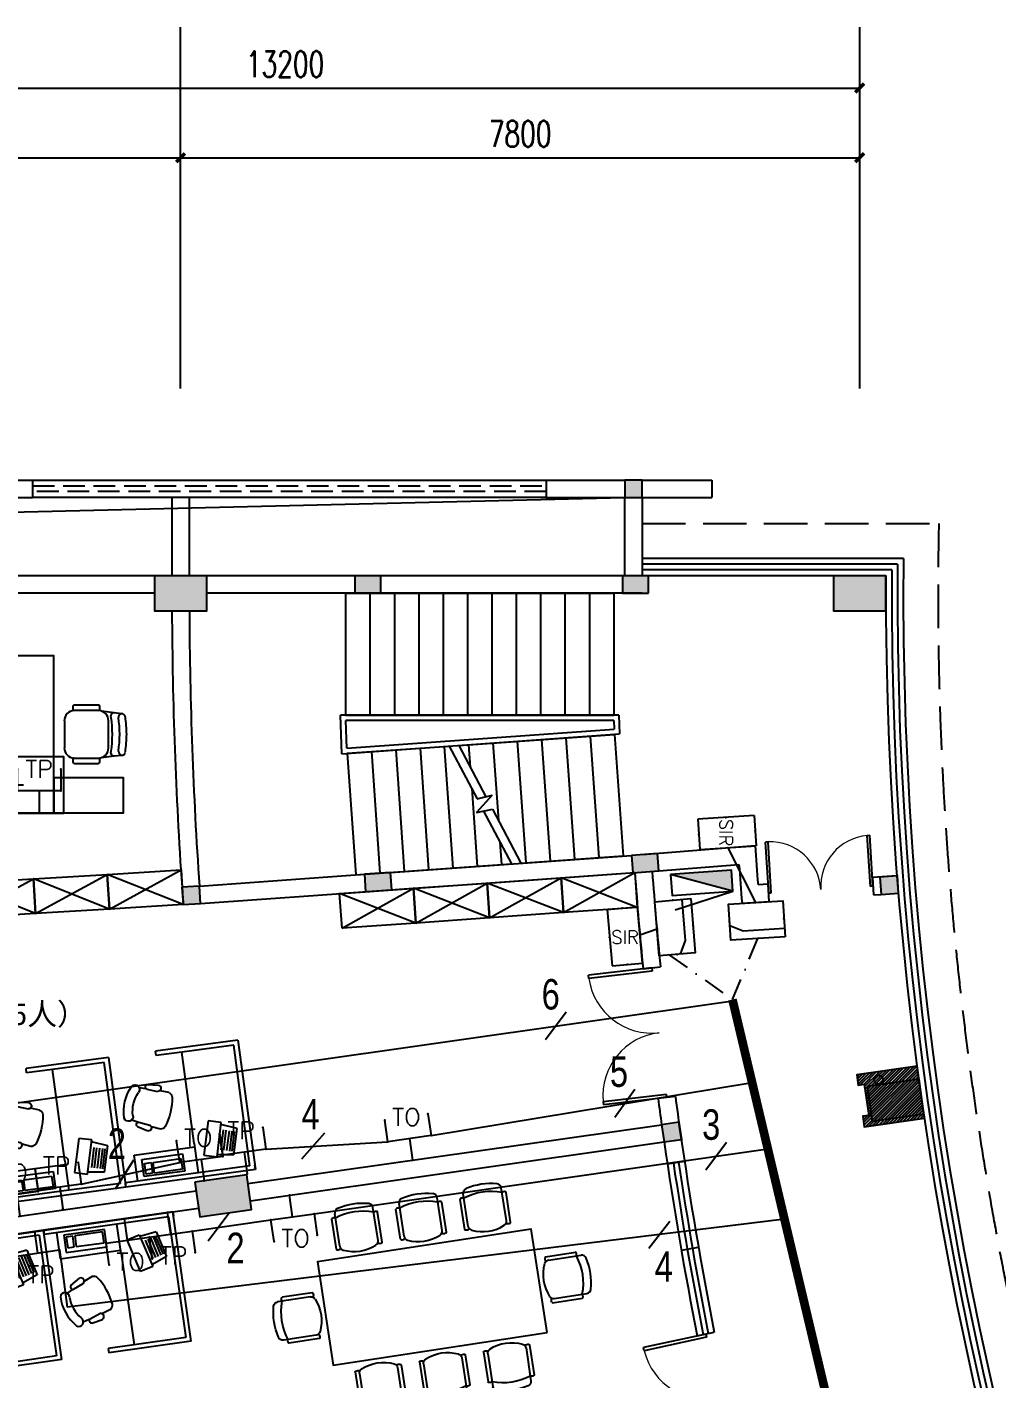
# Model space of a CAD drawing. Extents: x 13680 to 1640314, y -473492 to 65390.
# Drawn here: x 1351791 to 1362931, y -301869 to -286349 of the extents above; entities that cross this region are included whole.
import ezdxf
from ezdxf.enums import TextEntityAlignment as Align

# ---------------------------------------------------------------- set-up
doc = ezdxf.new("R2010")
doc.units = 0
doc.header["$LTSCALE"] = 1000
doc.header["$MEASUREMENT"] = 0
doc.linetypes.add('DASH', pattern=[0.35, 0.25, -0.1])
doc.linetypes.add('DASHDOT', pattern=[1, 0.5, -0.25, 0, -0.25])
for name, color, linetype in [('0-桥架', 120, 'Continuous'), ('AXIS', 1, 'Continuous'), ('COLUMN', 255, 'Continuous'), ('DIM-照明', 3, 'Continuous'), ('door', 2, 'Continuous'), ('EQUIP-通讯', 6, 'Continuous'), ('HATCH', 8, 'Continuous'), ('PUB_HATCH', 8, 'Continuous'), ('S-提资20140812', 6, 'Continuous'), ('S-消防器材提资', 2, 'Continuous'), ('STAIR', 2, 'Continuous'), ('STAIR-H', 2, 'Continuous'), ('TEL_TEXT', 7, 'Continuous'), ('VPIPE-雨水', 4, 'DASH'), ('WALL', 255, 'Continuous'), ('WINDOW', 2, 'Continuous'), ('WIRE-照明', 120, 'Continuous'), ('室外建筑', 8, 'Continuous'), ('装修家具', 8, 'Continuous')]:
    doc.layers.add(name, color=color, linetype=linetype)
doc.styles.add('_TCH_DIM_T3', font='SIMPLEX', dxfattribs={"width": 0.705882, "bigfont": 'GBCBIG'})
doc.styles.add('_TEL_DIM', font='SIMPLEX', dxfattribs={"width": 0.8, "height": 3.5, "bigfont": 'HZTXT'})
doc.styles.add('IN-C', font='')
doc.styles.get("Standard").update_dxf_attribs({"font": 'haiwenrs.shx', "bigfont": 'hztxt.shx'})
doc.styles.get('IN-C').set_extended_font_data('SimSun')
doc.dimstyles.new('_TCH_ARCH&&100', dxfattribs={"dimtxt": 297.5, "dimasz": 100, "dimexe": 250, "dimexo": 300, "dimgap": 126.25, "dimtad": 1, "dimdec": 0, "dimzin": 0, "dimdsep": 46, "dimtxsty": '_TCH_DIM_T3', "dimblk": 'ARCHTICK', "dimcen": 0.09, "dimclrt": 7, "dimazin": 2, "dimtfac": 1, "dimtdec": 0, "dimtix": 1, "dimtmove": 2, "dimatfit": 3, "dimfxl": 1, "dimtolj": 1, "dimtzin": 0, "dimarcsym": 0})
doc.dimstyles.new('_TCH_ARROW&&100', dxfattribs={"dimtxt": 297.5, "dimasz": 200, "dimexe": 250, "dimexo": 300, "dimgap": 126.25, "dimtad": 1, "dimdec": 0, "dimzin": 0, "dimdsep": 46, "dimtxsty": '_TCH_DIM_T3', "dimcen": 0.09, "dimclrt": 7, "dimazin": 2, "dimtfac": 1, "dimtdec": 0, "dimtix": 1, "dimtmove": 2, "dimatfit": 3, "dimfxl": 1, "dimtolj": 1, "dimtzin": 0, "dimarcsym": 0})

# ---------------------------------------------------------------- blocks, each defined once
blk = doc.blocks.new('A$C3ECB1412')
at = {"layer": '装修家具', "color": 8}
for p, q in [((0, 1500), (0, 0)), ((0, 1500), (0, 0)), ((1500, 1500), (0, 1500)), ((0, 1500), (50, 1500)), ((50, 1444), (50, 844)), ((50, 1444), (1450, 1444)), ((1450, 1444), (1450, 844)), ((1500, 1500), (1500, 544)), ((201, 1278), (496, 1355)), ((201, 1278), (227, 1087)), ((244, 1263), (466, 1322)), ((250, 1237), (473, 1295)), ((259, 1205), (482, 1263)), ((496, 1355), (567, 1176)), ((205, 1083), (588, 1184)), ((268, 1171), (491, 1229)), ((276, 1140), (499, 1199)), ((588, 1184), (626, 1037)), ((243, 937), (205, 1083)), ((626, 1037), (243, 937)), ((50, 844), (50, 0)), ((50, 844), (50, 0)), ((390, 844), (50, 844)), ((350, 144), (350, 844)), ((390, 844), (1450, 844)), ((1450, 844), (1450, 544)), ((90, 695), (90, 223)), ((289, 695), (90, 695)), ((115, 670), (115, 347)), ((239, 670), (115, 670)), ((239, 347), (239, 670)), ((289, 223), (289, 695)), ((1008, 635), (1043, 536)), ((605, 480), (646, 383)), ((1081, 386), (1038, 507)), ((1132, 400), (1108, 527)), ((1450, 544), (1500, 544)), ((115, 347), (239, 347)), ((239, 323), (115, 323)), ((115, 323), (115, 248)), ((239, 248), (239, 323)), ((671, 223), (604, 333)), ((719, 246), (669, 365)), ((1088, 377), (1108, 304)), ((90, 223), (289, 223)), ((115, 248), (239, 248)), ((719, 236), (753, 168)), ((0, 0), (50, 0)), ((50, 144), (350, 144))]:
    blk.add_line(p, q, dxfattribs=at)
for centre, radius, start, end in [((1036, -39), 708, 96.8246, 125.3087), ((950, 594), 70.3, 35.575, 88.634), ((675, 488), 70.3, 133.4994, 186.5584), ((1074, 512), 36.8, 24.5799, 187.0599), ((639, 344), 36.8, 35.0735, 197.5535), ((1104, 401), 27.9, 213.3494, 358.8432), ((691, 242), 27.9, 223.2902, 8.784), ((795, 137), 51.9, 81.3842, 259.8017), ((800, 575), 489, 268.3277, 313.8056), ((797, 582), 394, 270.7801, 311.3533), ((1098, 254), 51.9, 322.3317, 140.7492)]:
    blk.add_arc(centre, radius, start, end, dxfattribs=at)
blk = doc.blocks.new('A$C4CDD4A0C')
at = {"layer": '装修家具', "color": 8}
for p, q in [((1426, 1634), (1426, 1335)), ((1264, 1482), (1593, 1482)), ((222, 1146), (139, 1139)), ((371, 1167), (222, 1146)), ((260, 1116), (258, 1094)), ((386, 1218), (386, 1188)), ((682, 1234), (402, 1234)), ((685, 1173), (405, 1173)), ((682, 1172), (682, 1172)), ((697, 1188), (697, 1218)), ((288, 1056), (288, 744)), ((794, 744), (794, 1056)), ((794, 1056), (794, 1056)), ((139, 663), (222, 654)), ((222, 654), (371, 633)), ((258, 709), (259, 686)), ((395, 628), (682, 628)), ((682, 628), (682, 628)), ((386, 612), (386, 582)), ((402, 566), (682, 566)), ((697, 582), (697, 612))]:
    blk.add_line(p, q, dxfattribs=at)
for points in [[(917, 1400), (917, 1800), (117, 1800), (117, 1400)], [(1717, 0), (1717, 1800), (917, 1800), (917, 0)]]:
    blk.add_lwpolyline(points, close=True, dxfattribs=at)
blk.add_circle((1425, 1482), 86.5, dxfattribs=at)
for centre, radius, start, end in [((1453, 898), 1374, 171.4477, 179.9347), ((133, 1101), 38.4, 81.1166, 176.8521), ((118, 1087), 55.7, 6.303, 68.0435), ((1455, 900), 1296, 171.4477, 188.5523), ((230, 1117), 30.1, 357.8693, 100.843), ((1539, 901), 1296, 171.4477, 188.5523), ((405, 1056), 117, 90, 180), ((402, 1218), 15.6, 90, 180), ((402, 1188), 15.6, 180, 261.0411), ((682, 1218), 15.6, 0, 90), ((682, 1188), 15.6, 270, 0), ((678, 1056), 117, 0, 88.0898), ((1453, 902), 1374, 180.0653, 188.5523), ((136, 705), 41.7, 190.1524, 273.9531), ((137, 700), 37.3, 272.6932, 11.282), ((227, 686), 32.5, 262.6639, 359.9194), ((405, 744), 117, 180, 266.9085), ((402, 612), 15.6, 90, 180), ((678, 744), 117, 271.9102, 0), ((682, 612), 15.6, 0, 90), ((402, 582), 15.6, 180, 270), ((682, 582), 15.6, 270, 0)]:
    blk.add_arc(centre, radius, start, end, dxfattribs=at)
blk = doc.blocks.new('A$C44F7551D')
at = {"layer": '装修家具', "color": 8}
for p, q in [((0, 400), (850, 0)), ((850, 400), (0, 0))]:
    blk.add_line(p, q, dxfattribs=at)
blk.add_lwpolyline([(0, 400), (0, 0), (850, 0), (850, 400)], close=True, dxfattribs=at)
blk = doc.blocks.new('A$C03587EE0')
at = {"layer": '装修家具', "color": 8}
for p, q in [((452, 493), (71, 487)), ((478, 538), (131, 533)), ((458, 49), (78, 44)), ((486, 5), (138, 0))]:
    blk.add_line(p, q, dxfattribs=at)
for centre, radius, start, end in [((72, 433), 54, 90.7938, 166.8568), ((750, 275), 660, 161.17, 200.4176), ((178, 511), 57.9, 164.7793, 203.647), ((131, 524), 9, 90.7938, 164.7793), ((452, 439), 54, 24.9428, 90.7938), ((478, 529), 9, 16.8083, 90.7938), ((432, 515), 57.9, 328.4736, 16.8083), ((750, 275), 750, 166.8568, 194.7308), ((81, 266), 464, 336.6448, 24.9428), ((77, 98), 54, 194.7308, 270.7938), ((185, 23), 57.9, 157.9406, 196.8083), ((138, 9), 9, 196.8083, 270.7938), ((457, 103), 54, 270.7938, 336.6448), ((485, 14), 9, 270.7938, 344.7793), ((438, 27), 57.9, 344.7793, 33.114)]:
    blk.add_arc(centre, radius, start, end, dxfattribs=at)
blk = doc.blocks.new('A$C40867F42')
at = {"layer": '装修家具', "color": 8}
blk.add_lwpolyline([(-40032, -14249), (-38832, -14249), (-38832, -11763), (-40032, -11763)], close=True, dxfattribs=at)
at = {"layer": '装修家具', "color": 8, "xscale": -1}
for p, rotation in [((-39173, -11164), 90.793803449409), ((-40630, -12003), 180.7938034227225), ((-40630, -12749), 180.7938034227225), ((-40630, -13495), 180.7938034227225)]:
    blk.add_blockref('A$C03587EE0', p, dxfattribs=dict(at, rotation=rotation))
at = {"layer": '装修家具', "color": 8}
for p, rotation in [((-38234, -12003), 179.2061965576802), ((-38233, -12749), 179.2061965576802), ((-38233, -13495), 179.2061965576802), ((-39173, -14847), 89.20619653099655)]:
    blk.add_blockref('A$C03587EE0', p, dxfattribs=dict(at, rotation=rotation))
blk = doc.blocks.new('A$C74C77CB6')
at = {"layer": '装修家具', "color": 8}
for name, p, rotation in [('A$C40867F42', (-17557, 42457), 98.74285959330632), ('A$C3ECB1412', (-3174, 6228), 278.1020870156908), ('A$C3ECB1412', (-4659, 6017), 278.1020870156908), ('A$C3ECB1412', (-6144, 5805), 278.1020870156908), ('A$C44F7551D', (4588, 1593), 196.1954635542392), ('A$C44F7551D', (3772, 1356), 196.1954635542392), ('A$C44F7551D', (2955, 1119), 196.1954635542392), ('A$C44F7551D', (2139, 882), 196.1954635542392), ('A$C44F7551D', (1323, 645), 196.1954635542392)]:
    blk.add_blockref(name, p, dxfattribs=dict(at, rotation=rotation))
at = {"layer": '装修家具', "color": 8, "xscale": -1, "rotation": 286.1999999422704}
for p in [(-1701, -598), (-3141, -1017), (-4582, -1435)]:
    blk.add_blockref('A$C3ECB1412', p, dxfattribs=at)
blk = doc.blocks.new('xfx-gz')
at = {"layer": 'S-消防器材提资'}
blk.add_hatch(color=8, dxfattribs=at).paths.add_polyline_path([(0, 240), (0, 0), (700, 0)])
at = {"layer": 'S-消防器材提资', "color": 8}
for p, q in [((678, 408), (0, 240)), ((0, 240), (700, 0))]:
    blk.add_line(p, q, dxfattribs=at)
blk.add_lwpolyline([(700, 0), (700, 240), (0, 240), (0, 0)], close=True, dxfattribs=at)
blk = doc.blocks.new('yg')
at = {"layer": 'VPIPE-雨水', "linetype": 'Continuous'}
blk.add_circle((400327, 293634), 50, dxfattribs=at)
blk = doc.blocks.new('_ArchTick')
at = {"color": 0, "linetype": 'ByBlock', "const_width": 0.4}
blk.add_lwpolyline([(-0.5, -0.5), (0.5, 0.5)], dxfattribs=at)
blk = doc.blocks.new('*D71')
at = {"layer": 'AXIS', "color": 0, "lineweight": -2, "transparency": 16777216}
for p, q in [((1348155, -289492), (1348155, -287599)), ((1353555, -289492), (1353555, -287599)), ((1348155, -287849), (1353555, -287849))]:
    blk.add_line(p, q, dxfattribs=at)
at = {"layer": 'Defpoints', "color": 0, "transparency": 16777216}
for p in [(1353555, -287849), (1348155, -289792), (1353555, -289792)]:
    blk.add_point(p, dxfattribs=at)
at = {"layer": 'AXIS', "color": 0, "lineweight": -2, "transparency": 16777216, "xscale": 100, "yscale": 100, "zscale": 100, "rotation": 180}
blk.add_blockref('_ArchTick', (1348155, -287849), dxfattribs=at)
at = {"layer": 'AXIS', "color": 0, "lineweight": -2, "transparency": 16777216, "xscale": 100, "yscale": 100, "zscale": 100}
blk.add_blockref('_ArchTick', (1353555, -287849), dxfattribs=at)
at = {"layer": 'AXIS', "color": 7, "transparency": 16777216, "insert": (1350855, -287574), "char_height": 297.5, "attachment_point": 5, "style": '_TCH_DIM_T3'}
blk.add_mtext('\\A1;5400', dxfattribs=at)
blk = doc.blocks.new('*D72')
at = {"layer": 'AXIS', "color": 0, "lineweight": -2, "transparency": 16777216}
for p, q in [((1353555, -289492), (1353555, -287599)), ((1361355, -289492), (1361355, -287599)), ((1353555, -287849), (1361355, -287849))]:
    blk.add_line(p, q, dxfattribs=at)
at = {"layer": 'Defpoints', "color": 0, "transparency": 16777216}
for p in [(1361355, -287849), (1353555, -289792), (1361355, -289792)]:
    blk.add_point(p, dxfattribs=at)
at = {"layer": 'AXIS', "color": 0, "lineweight": -2, "transparency": 16777216, "xscale": 100, "yscale": 100, "zscale": 100, "rotation": 180}
blk.add_blockref('_ArchTick', (1353555, -287849), dxfattribs=at)
at = {"layer": 'AXIS', "color": 0, "lineweight": -2, "transparency": 16777216, "xscale": 100, "yscale": 100, "zscale": 100}
blk.add_blockref('_ArchTick', (1361355, -287849), dxfattribs=at)
at = {"layer": 'AXIS', "color": 7, "transparency": 16777216, "insert": (1357455, -287574), "char_height": 297.5, "attachment_point": 5, "style": '_TCH_DIM_T3'}
blk.add_mtext('\\A1;7800', dxfattribs=at)
blk = doc.blocks.new('*D73')
at = {"layer": 'AXIS', "color": 0, "lineweight": -2, "transparency": 16777216}
for p, q in [((1348155, -289688), (1348155, -286799)), ((1361355, -289688), (1361355, -286799)), ((1348155, -287049), (1361355, -287049))]:
    blk.add_line(p, q, dxfattribs=at)
at = {"layer": 'Defpoints', "color": 0, "transparency": 16777216}
for p in [(1361355, -287049), (1348155, -289988), (1361355, -289988)]:
    blk.add_point(p, dxfattribs=at)
at = {"layer": 'AXIS', "color": 0, "lineweight": -2, "transparency": 16777216, "xscale": 100, "yscale": 100, "zscale": 100, "rotation": 180}
blk.add_blockref('_ArchTick', (1348155, -287049), dxfattribs=at)
at = {"layer": 'AXIS', "color": 0, "lineweight": -2, "transparency": 16777216, "xscale": 100, "yscale": 100, "zscale": 100}
blk.add_blockref('_ArchTick', (1361355, -287049), dxfattribs=at)
at = {"layer": 'AXIS', "color": 7, "transparency": 16777216, "insert": (1354755, -286774), "char_height": 297.5, "attachment_point": 5, "style": '_TCH_DIM_T3'}
blk.add_mtext('\\A1;13200', dxfattribs=at)
blk = doc.blocks.new('*D119')
at = {"layer": 'AXIS', "color": 0, "lineweight": -2, "transparency": 16777216}
for p, q in [((1345855, -292849), (1343405, -292849)), ((1345997, -296860), (1343553, -297033))]:
    blk.add_line(p, q, dxfattribs=at)
blk.add_arc((1402655, -292849), 59000, 180.19425, 183.85578, dxfattribs=at)
at = {"layer": 'AXIS', "color": 0, "transparency": 16777216}
for points in [[(1343622, -293049), (1343689, -293049), (1343655, -292849)], [(1343822, -296814), (1343755, -296818), (1343802, -297016)]]:
    blk.add_solid(points, dxfattribs=at)
at = {"layer": 'Defpoints', "color": 0, "transparency": 16777216}
for p in [(1346155, -292849), (1402655, -292849), (1343671, -294239), (1346296, -296839)]:
    blk.add_point(p, dxfattribs=at)
at = {"layer": 'AXIS', "color": 7, "transparency": 16777216, "insert": (1343967, -294924), "char_height": 297.5, "attachment_point": 5, "rotation": 272.025, "style": '_TCH_DIM_T3'}
blk.add_mtext('\\A1;4.05°', dxfattribs=at)
blk = doc.blocks.new('*D120')
at = {"layer": 'AXIS', "color": 0, "lineweight": -2, "transparency": 16777216}
for p, q in [((1345997, -296860), (1343553, -297033)), ((1346422, -300852), (1343996, -301197))]:
    blk.add_line(p, q, dxfattribs=at)
blk.add_arc((1402655, -292849), 59000, 184.24423, 187.90568, dxfattribs=at)
at = {"layer": 'AXIS', "color": 0, "transparency": 16777216}
for points in [[(1343784, -297218), (1343850, -297213), (1343802, -297016)], [(1344249, -300959), (1344183, -300968), (1344244, -301162)]]:
    blk.add_solid(points, dxfattribs=at)
at = {"layer": 'Defpoints', "color": 0, "transparency": 16777216}
for p in [(1402655, -292849), (1346296, -296839), (1343917, -298401), (1346719, -300810)]:
    blk.add_point(p, dxfattribs=at)
at = {"layer": 'AXIS', "color": 7, "transparency": 16777216, "insert": (1344260, -299064), "char_height": 297.5, "attachment_point": 5, "rotation": 276.075, "style": '_TCH_DIM_T3'}
blk.add_mtext('\\A1;4.05°', dxfattribs=at)
blk = doc.blocks.new('*D121')
at = {"layer": 'AXIS', "color": 0, "lineweight": -2, "transparency": 16777216}
for p, q in [((1346422, -300852), (1343996, -301197)), ((1348110, -308695), (1345758, -309379))]:
    blk.add_line(p, q, dxfattribs=at)
blk.add_arc((1402655, -292849), 59000, 188.29413, 196.00578, dxfattribs=at)
at = {"layer": 'AXIS', "color": 0, "transparency": 16777216}
for points in [[(1344239, -301364), (1344305, -301355), (1344244, -301162)], [(1345974, -309108), (1345910, -309126), (1345998, -309309)]]:
    blk.add_solid(points, dxfattribs=at)
at = {"layer": 'Defpoints', "color": 0, "transparency": 16777216}
for p in [(1402655, -292849), (1346719, -300810), (1344700, -303904), (1348398, -308612)]:
    blk.add_point(p, dxfattribs=at)
at = {"layer": 'AXIS', "color": 7, "transparency": 16777216, "insert": (1345245, -305209), "char_height": 297.5, "attachment_point": 5, "rotation": 282.15, "style": '_TCH_DIM_T3'}
blk.add_mtext('\\A1;8.1°', dxfattribs=at)
blk = doc.blocks.new('*D122')
at = {"layer": 'AXIS', "color": 0, "lineweight": -2, "transparency": 16777216}
for p, q in [((1348110, -308695), (1345758, -309379)), ((1350887, -316223), (1348654, -317231))]:
    blk.add_line(p, q, dxfattribs=at)
blk.add_arc((1402655, -292849), 59000, 196.39422, 204.10568, dxfattribs=at)
at = {"layer": 'AXIS', "color": 0, "transparency": 16777216}
for points in [[(1346022, -309510), (1346086, -309492), (1345998, -309309)], [(1348831, -316932), (1348770, -316959), (1348882, -317128)]]:
    blk.add_solid(points, dxfattribs=at)
at = {"layer": 'Defpoints', "color": 0, "transparency": 16777216}
for p in [(1402655, -292849), (1348398, -308612), (1346836, -311960), (1351161, -316099)]:
    blk.add_point(p, dxfattribs=at)
at = {"layer": 'AXIS', "color": 7, "transparency": 16777216, "insert": (1347560, -313174), "char_height": 297.5, "attachment_point": 5, "rotation": 290.25, "style": '_TCH_DIM_T3'}
blk.add_mtext('\\A1;8.1°', dxfattribs=at)
blk = doc.blocks.new('*D123')
at = {"layer": 'AXIS', "color": 0, "lineweight": -2, "transparency": 16777216}
for p, q in [((1350887, -316223), (1348654, -317231)), ((1354697, -323284), (1352629, -324596))]:
    blk.add_line(p, q, dxfattribs=at)
blk.add_arc((1402655, -292849), 59000, 204.49413, 212.20578, dxfattribs=at)
at = {"layer": 'AXIS', "color": 0, "transparency": 16777216}
for points in [[(1348934, -317324), (1348995, -317296), (1348882, -317128)], [(1352761, -324276), (1352705, -324311), (1352840, -324462)]]:
    blk.add_solid(points, dxfattribs=at)
at = {"layer": 'Defpoints', "color": 0, "transparency": 16777216}
for p in [(1402655, -292849), (1351161, -316099), (1350086, -319634), (1354951, -323123)]:
    blk.add_point(p, dxfattribs=at)
at = {"layer": 'AXIS', "color": 7, "transparency": 16777216, "insert": (1350973, -320735), "char_height": 297.5, "attachment_point": 5, "rotation": 298.35, "style": '_TCH_DIM_T3'}
blk.add_mtext('\\A1;8.1°', dxfattribs=at)
blk = doc.blocks.new('*D124')
at = {"layer": 'AXIS', "color": 0, "lineweight": -2, "transparency": 16777216}
for p, q in [((1354697, -323284), (1352629, -324596)), ((1356966, -326595), (1354996, -328050))]:
    blk.add_line(p, q, dxfattribs=at)
blk.add_arc((1402655, -292849), 59000, 212.59422, 216.25576, dxfattribs=at)
at = {"layer": 'AXIS', "color": 0, "transparency": 16777216}
for points in [[(1352919, -324649), (1352975, -324613), (1352840, -324462)], [(1355105, -327721), (1355051, -327761), (1355197, -327902)]]:
    blk.add_solid(points, dxfattribs=at)
at = {"layer": 'Defpoints', "color": 0, "transparency": 16777216}
for p in [(1402655, -292849), (1354951, -323123), (1353598, -325627), (1357208, -326417)]:
    blk.add_point(p, dxfattribs=at)
at = {"layer": 'AXIS', "color": 7, "transparency": 16777216, "insert": (1354215, -326048), "char_height": 297.5, "attachment_point": 5, "rotation": 304.425, "style": '_TCH_DIM_T3'}
blk.add_mtext('\\A1;4.05°', dxfattribs=at)
blk = doc.blocks.new('*D125')
at = {"layer": 'AXIS', "color": 0, "lineweight": -2, "transparency": 16777216}
for p, q in [((1356966, -326595), (1354996, -328050)), ((1359464, -329738), (1357601, -331329))]:
    blk.add_line(p, q, dxfattribs=at)
blk.add_arc((1402655, -292849), 59000, 216.6442, 220.30638, dxfattribs=at)
at = {"layer": 'AXIS', "color": 0, "transparency": 16777216}
for points in [[(1355289, -328082), (1355343, -328043), (1355197, -327902)], [(1357687, -330993), (1357636, -331036), (1357792, -331167)]]:
    blk.add_solid(points, dxfattribs=at)
at = {"layer": 'Defpoints', "color": 0, "transparency": 16777216}
for p in [(1402655, -292849), (1357208, -326417), (1356036, -329010), (1359692, -329543)]:
    blk.add_point(p, dxfattribs=at)
at = {"layer": 'AXIS', "color": 7, "transparency": 16777216, "insert": (1356681, -329386), "char_height": 297.5, "attachment_point": 5, "rotation": 308.4753, "style": '_TCH_DIM_T3'}
blk.add_mtext('\\A1;4.05°', dxfattribs=at)
blk = doc.blocks.new('*D126')
at = {"layer": 'AXIS', "color": 0, "lineweight": -2, "transparency": 16777216}
for p, q in [((1359464, -329738), (1357601, -331329)), ((1362177, -332696), (1360431, -334414))]:
    blk.add_line(p, q, dxfattribs=at)
blk.add_arc((1402655, -292849), 59000, 220.69483, 224.35579, dxfattribs=at)
at = {"layer": 'AXIS', "color": 0, "transparency": 16777216}
for points in [[(1357896, -331340), (1357947, -331297), (1357792, -331167)], [(1360493, -334073), (1360446, -334120), (1360609, -334239)]]:
    blk.add_solid(points, dxfattribs=at)
at = {"layer": 'Defpoints', "color": 0, "transparency": 16777216}
for p in [(1402655, -292849), (1359692, -329543), (1358707, -332213), (1362391, -332485)]:
    blk.add_point(p, dxfattribs=at)
at = {"layer": 'AXIS', "color": 7, "transparency": 16777216, "insert": (1359376, -332542), "char_height": 297.5, "attachment_point": 5, "rotation": 312.5253, "style": '_TCH_DIM_T3'}
blk.add_mtext('\\A1;4.05°', dxfattribs=at)
blk = doc.blocks.new('*D127')
at = {"layer": 'AXIS', "color": 0, "lineweight": -2, "transparency": 16777216}
for p, q in [((1362177, -332696), (1360431, -334414)), ((1365093, -335455), (1363472, -337293))]:
    blk.add_line(p, q, dxfattribs=at)
blk.add_arc((1402655, -292849), 59000, 224.74423, 228.40578, dxfattribs=at)
at = {"layer": 'AXIS', "color": 0, "transparency": 16777216}
for points in [[(1360726, -334405), (1360774, -334358), (1360609, -334239)], [(1363510, -336948), (1363466, -336998), (1363638, -337105)]]:
    blk.add_solid(points, dxfattribs=at)
at = {"layer": 'Defpoints', "color": 0, "transparency": 16777216}
for p in [(1402655, -292849), (1362391, -332485), (1361596, -335218), (1365291, -335230)]:
    blk.add_point(p, dxfattribs=at)
at = {"layer": 'AXIS', "color": 7, "transparency": 16777216, "insert": (1362287, -335499), "char_height": 297.5, "attachment_point": 5, "rotation": 316.575, "style": '_TCH_DIM_T3'}
blk.add_mtext('\\A1;4.05°', dxfattribs=at)
blk = doc.blocks.new('*D134')
at = {"layer": 'AXIS', "color": 0, "lineweight": -2, "transparency": 16777216}
for p, q in [((1345855, -292849), (1342605, -292849)), ((1393769, -348949), (1393261, -352159))]:
    blk.add_line(p, q, dxfattribs=at)
blk.add_arc((1402655, -292849), 59800, 180.19165, 260.80826, dxfattribs=at)
at = {"layer": 'AXIS', "color": 0, "transparency": 16777216}
for points in [[(1342822, -293049), (1342889, -293049), (1342855, -292849)], [(1393108, -351848), (1393097, -351914), (1393300, -351912)]]:
    blk.add_solid(points, dxfattribs=at)
at = {"layer": 'Defpoints', "color": 0, "transparency": 16777216}
for p in [(1346155, -292849), (1402655, -292849), (1349373, -319997), (1393816, -348653)]:
    blk.add_point(p, dxfattribs=at)
at = {"layer": 'AXIS', "color": 7, "transparency": 16777216, "insert": (1357392, -331507), "char_height": 297.5, "attachment_point": 5, "rotation": 310.5, "style": '_TCH_DIM_T3'}
blk.add_mtext('\\A1;81°', dxfattribs=at)
blk = doc.blocks.new('$DorLib2D$00000002')
for p, q in [((-0.5, 0), (-0.5, 0.4875)), ((-0.475, 0.4875), (-0.5, 0.4875)), ((-0.475, 0), (-0.475, 0.4875)), ((0.475, 0), (0.475, 0.4875)), ((0.475, 0.4875), (0.5, 0.4875)), ((0.5, 0), (0.5, 0.4875)), ((-0.5, 0), (-0.475, 0)), ((0.5, 0), (0.475, 0))]:
    blk.add_line(p, q)
at = {"lineweight": 13}
for centre, start, end in [((-0.4875, 0), 0, 88.53072), ((0.4875, 0), 91.46928, 180)]:
    blk.add_arc(centre, 0.4875, start, end, dxfattribs=at)
blk = doc.blocks.new('_FZH')
blk.add_lwpolyline([(-0.5, -0.5), (0.5, -0.5), (0.5, 0.5), (-0.5, 0.5)], close=True)
at = {"layer": 'PUB_HATCH'}
blk.add_solid([(-0.5, -0.5), (0.5, -0.5), (-0.5, 0.5), (0.5, 0.5)], dxfattribs=at)
blk = doc.blocks.new('A$C58E3357E')
at = {"layer": 'WALL'}
h = blk.add_hatch(dxfattribs=at)
h.set_pattern_fill('ANSI31', color=8, scale=15)
h.set_pattern_definition([(45, (0, 0), (-16.83798, 16.83798), [])])
h.paths.add_polyline_path([(-33851, 35032), (-33935, 35626), (-34628, 35527), (-34611, 35409), (-34542, 35419), (-34491, 35062), (-34560, 35052), (-34544, 34933)])
h.paths.add_polyline_path([(-22302, 12080), (-22723, 12508), (-23222, 12016), (-23138, 11931), (-23088, 11980), (-22836, 11724), (-22886, 11674), (-22801, 11589)])
h.paths.add_polyline_path([(-26096, 16456), (-26452, 16939), (-27015, 16523), (-26944, 16426), (-26888, 16468), (-26674, 16179), (-26730, 16137), (-26659, 16040)])
h.paths.add_polyline_path([(-16012, 6927), (-15511, 6598), (-15895, 6013), (-15995, 6079), (-15957, 6137), (-16258, 6335), (-16296, 6276), (-16396, 6342)])
h.paths.add_polyline_path([(-5588, 1946), (-5014, 1770), (-5220, 1101), (-5335, 1136), (-5314, 1203), (-5658, 1309), (-5679, 1242), (-5793, 1277)])
h.paths.add_polyline_path([(-20633, 10502), (-20183, 10105), (-20646, 9580), (-20736, 9659), (-20690, 9712), (-20960, 9950), (-21006, 9897), (-21096, 9976)])
h.paths.add_polyline_path([(-11022, 4089), (-10479, 3834), (-10777, 3200), (-10885, 3252), (-10856, 3315), (-11181, 3468), (-11211, 3405), (-11320, 3456)])
h.paths.add_polyline_path([(-30560, 23957), (-30807, 24504), (-31445, 24216), (-31395, 24107), (-31331, 24136), (-31183, 23807), (-31247, 23779), (-31198, 23669)])
h.paths.add_polyline_path([(-27751, 18834), (-28073, 19341), (-28664, 18966), (-28600, 18865), (-28541, 18902), (-28348, 18598), (-28407, 18561), (-28342, 18459)])
h.paths.add_polyline_path([(-32583, 29330), (-32751, 29906), (-33423, 29711), (-33389, 29595), (-33322, 29615), (-33222, 29269), (-33289, 29250), (-33255, 29135)])
at = {"layer": 'WALL', "color": 2}
blk.add_lwpolyline([(-33851, 35032), (-33935, 35626), (-34628, 35527), (-34611, 35409), (-34542, 35419), (-34491, 35062), (-34560, 35052), (-34544, 34933), (-33851, 35032)], dxfattribs=at)
blk = doc.blocks.new('$equip$00001847')
for p, q in [((-0.5, 0.499), (-0.5, 0.999)), ((0.5, 0.999), (0.5, 0.499)), ((0.5, 0.499), (-0.5, 0.499)), ((0, 0.5), (0, 0))]:
    blk.add_line(p, q)
for p in [(-0.5, 0.999), (0.5, 0.999), (-0.5, 0.499), (0.5, 0.499), (0, 0)]:
    blk.add_point(p)
at = {"color": 7, "style": '_TEL_DIM'}
blk.add_attdef('$TEXT$', text='', height=0.4, dxfattribs=at).set_placement((0, 0.999), align=Align.MIDDLE_CENTER)
at = {"color": 7, "style": '_TEL_DIM', "flags": 1}
blk.add_attdef('A', text='', height=0.00002, dxfattribs=at).set_placement((0, 0), align=Align.MIDDLE_CENTER)
blk = doc.blocks.new('$TelecSys$00000095')
blk.add_line((0.4, 0.4), (-0.4, -0.4))
at = {"width": 0.8}
blk.add_attdef('N', text='', height=1, dxfattribs=at).set_placement((-0.017, 1.056), align=Align.MIDDLE)
blk = doc.blocks.new('$equip$00001889')
for p, q in [((-0.65, 0.35), (-0.65, -0.35)), ((0.65, 0.35), (-0.65, 0.35)), ((0.65, 0.35), (0.65, -0.35)), ((-0.65, -0.35), (0.65, -0.35))]:
    blk.add_line(p, q)
for p in [(0, 0.35), (-0.65, 0), (0.65, 0), (0, -0.35)]:
    blk.add_point(p)
at = {"color": 7, "style": '_TEL_DIM'}
blk.add_attdef('$TEXT$', text='', height=0.3, dxfattribs=at).set_placement((-0.02, -0.003), align=Align.MIDDLE_CENTER)
at = {"color": 7, "style": '_TEL_DIM', "flags": 1}
blk.add_attdef('A', text='', height=0.00002, dxfattribs=at).set_placement((0, 0), align=Align.MIDDLE_CENTER)
blk = doc.blocks.new('$equip$00001876')
at = {"color": 0, "linetype": 'Continuous'}
blk.add_lwpolyline([(-0.625, 0.415), (0.625, 0.415), (0.625, -0.415), (-0.625, -0.415)], close=True, dxfattribs=at)
blk.add_lwpolyline([(0.625, 0.075), (0.325, 0.215), (-0.625, 0.215)], dxfattribs=at)
for p in [(0, 0.415), (-0.625, 0), (0.625, 0), (0, -0.415)]:
    blk.add_point(p)
at = {"layer": 'TEL_TEXT', "style": '_TEL_DIM', "flags": 1}
blk.add_attdef('A', text='', height=0.00002, dxfattribs=at).set_placement((0, 0), align=Align.MIDDLE_CENTER)

msp = doc.modelspace()

# ---------------------------------------------------------------- hatches: boundary and pattern name
at = {"layer": 'PUB_HATCH'}
for points in [[(1355555.88, -292648.466), (1355555.88, -292848.466), (1355855.88, -292848.466), (1355855.88, -292648.466)], [(1358630.457, -292648.469), (1358630.457, -292848.469), (1358930.457, -292848.469), (1358930.457, -292648.469)], [(1358733.461, -295858.248), (1358747.586, -296057.749), (1359046.837, -296036.561), (1359032.712, -295837.06)], [(1355666.192, -296075.122), (1355680.317, -296274.623), (1355979.568, -296253.435), (1355965.442, -296053.934)]]:
    msp.add_hatch(color=256, dxfattribs=at).paths.add_polyline_path(points)

# ---------------------------------------------------------------- linework, layer by layer
at = {"layer": '0-桥架', "color": 120, "const_width": 100}
msp.add_lwpolyline([(1359893.121, -297512.816), (1361606.13, -304741.833), (1364027.618, -311598.598), (1370045.082, -320537.874), (1376311.97, -326301.802), (1382513.417, -330517.069), (1390785.236, -333938.303)], dxfattribs=at)
at = {"layer": 'AXIS'}
for p, q in [((1353555.028, -290498.44), (1353555.028, -286348.727)), ((1361355.028, -290498.44), (1361355.028, -286348.727))]:
    msp.add_line(p, q, dxfattribs=at)
at = {"layer": 'COLUMN'}
for p, q in [((1353455.058, -291748.975), (1353455.058, -292648.222)), ((1353655.058, -291748.975), (1353655.058, -292648.222))]:
    msp.add_line(p, q, dxfattribs=at)
at = {"layer": 'EQUIP-通讯'}
msp.add_lwpolyline([(1351658.754, -294723.851), (1352210.731, -294723.851), (1352210.731, -295378.058), (1351658.754, -295378.058)], close=True, dxfattribs=at)
at = {"layer": 'STAIR'}
for p, q in [((1351334.413, -291925.817), (1358655.051, -291748.975)), ((1355449.906, -292848.734), (1358529.906, -292848.734)), ((1355729.906, -292848.734), (1355729.906, -294248.734)), ((1356009.906, -292848.734), (1356009.906, -294248.734)), ((1356289.906, -292848.734), (1356289.906, -294248.734)), ((1356569.906, -292848.734), (1356569.906, -294248.734)), ((1356849.906, -292848.734), (1356849.906, -294248.734)), ((1357129.906, -292848.734), (1357129.906, -294248.734)), ((1357409.906, -292848.734), (1357409.906, -294248.734)), ((1357689.906, -292848.734), (1357689.906, -294248.734)), ((1357969.906, -292848.734), (1357969.906, -294248.734)), ((1358249.906, -292848.734), (1358249.906, -294248.734)), ((1357421.874, -294547.638), (1357520.752, -295944.142)), ((1357701.175, -294527.863), (1357800.053, -295924.367)), ((1357980.476, -294508.087), (1358079.354, -295904.591)), ((1358259.777, -294488.312), (1358358.654, -295884.815)), ((1355746.069, -294666.292), (1355844.947, -296062.796)), ((1356025.37, -294646.516), (1356124.248, -296043.02)), ((1356304.671, -294626.74), (1356403.549, -296023.244)), ((1356583.972, -294606.965), (1356682.85, -296003.469)), ((1356641.203, -294602.913), (1356959.986, -295207.552)), ((1356750.182, -294595.197), (1357060.941, -295184.617)), ((1356863.273, -294587.189), (1356881.471, -294844.214)), ((1357142.573, -294567.414), (1357205.716, -295459.213)), ((1356899.008, -295091.894), (1356962.15, -295983.693)), ((1357133.984, -295168.023), (1356953.308, -295367.277)), ((1356959.986, -295207.552), (1357133.984, -295168.023)), ((1356953.308, -295367.277), (1357135.431, -295325.902)), ((1357135.431, -295325.902), (1357463.521, -295948.194)), ((1357034.475, -295348.837), (1357354.542, -295955.91)), ((1357223.253, -295706.893), (1357241.451, -295963.918)), ((1355565.647, -296082.571), (1357354.542, -295955.91)), ((1357463.521, -295948.194), (1358637.955, -295865.04))]:
    msp.add_line(p, q, dxfattribs=at)
at = {"layer": 'STAIR-H'}
for p, q in [((1355449.906, -292848.734), (1355449.906, -294248.734)), ((1358529.906, -292848.734), (1358529.906, -294248.734)), ((1358589.944, -294248.734), (1355389.519, -294248.734)), ((1355405.137, -294690.423), (1355389.519, -294248.734)), ((1355449.906, -294248.734), (1358529.906, -294248.734)), ((1358589.944, -294248.734), (1358597.569, -294464.387)), ((1358532.028, -294308.734), (1355451.678, -294308.734)), ((1355462.903, -294626.183), (1355451.678, -294308.734)), ((1355462.903, -294626.183), (1358535.56, -294408.627)), ((1358532.028, -294308.734), (1358535.56, -294408.627)), ((1355405.137, -294690.423), (1358597.569, -294464.387)), ((1356750.182, -294595.197), (1358539.077, -294468.536)), ((1358539.077, -294468.536), (1358637.955, -295865.04)), ((1355466.769, -294686.067), (1356641.203, -294602.913)), ((1355466.769, -294686.067), (1355565.647, -296082.571))]:
    msp.add_line(p, q, dxfattribs=at)
at = {"layer": 'WALL', "color": 0}
for p, q in [((1350955.095, -291548.975), (1351855.049, -291548.975)), ((1351855.049, -291548.975), (1351855.049, -291748.975)), ((1357754.868, -291548.975), (1358655.913, -291548.975)), ((1357754.868, -291548.975), (1357754.868, -291748.975)), ((1358855.913, -291548.975), (1359655.046, -291548.975)), ((1359655.046, -291548.975), (1359655.046, -291748.975)), ((1350955.046, -291748.975), (1351855.049, -291748.975)), ((1357754.868, -291748.975), (1358655.051, -291748.975)), ((1358655.051, -291748.975), (1358655.051, -292648.469)), ((1358855.051, -291748.975), (1358855.051, -292648.469)), ((1358855.051, -291748.975), (1359655.046, -291748.975)), ((1353255.046, -292648.732), (1350955.095, -292648.731)), ((1355555.88, -292648.733), (1353855.046, -292648.732)), ((1355555.88, -292648.466), (1355555.88, -292848.466)), ((1355855.88, -292648.466), (1355555.88, -292648.466)), ((1355855.88, -292848.466), (1355855.88, -292648.466)), ((1358630.457, -292648.734), (1355855.88, -292648.733)), ((1358630.457, -292648.469), (1358630.457, -292848.469)), ((1358930.457, -292648.469), (1358630.457, -292648.469)), ((1358930.457, -292848.469), (1358930.457, -292648.469)), ((1353255.046, -292848.732), (1350955.095, -292848.731)), ((1355705.88, -292848.733), (1353855.046, -292848.732)), ((1355555.88, -292848.466), (1355855.88, -292848.466)), ((1358855.051, -292848.734), (1355705.88, -292848.733)), ((1358630.457, -292848.469), (1358930.457, -292848.469)), ((1358855.051, -292848.469), (1358855.051, -292848.734)), ((1358859.448, -295849.328), (1360153.509, -295745.473)), ((1355965.465, -296054.255), (1358733.462, -295858.27)), ((1359032.712, -295837.06), (1358733.461, -295858.248)), ((1358733.461, -295858.248), (1358747.586, -296057.749)), ((1359046.837, -296036.561), (1359032.712, -295837.06)), ((1359046.722, -296034.941), (1359968.267, -295960.983)), ((1353770.449, -296209.67), (1355666.214, -296075.443)), ((1355965.442, -296053.934), (1355666.192, -296075.122)), ((1355666.192, -296075.122), (1355680.317, -296274.623)), ((1355829.965, -296264.349), (1358772.1, -296056.035)), ((1355979.568, -296253.435), (1355965.442, -296053.934)), ((1358747.586, -296057.749), (1359046.837, -296036.561)), ((1361781.463, -296093.563), (1361500.859, -296111.562)), ((1361500.859, -296111.562), (1361513.661, -296311.151)), ((1353784.518, -296409.175), (1355829.965, -296264.349)), ((1355680.317, -296274.623), (1355979.568, -296253.435)), ((1360303.32, -296188.374), (1360186.722, -296195.853)), ((1360316.122, -296387.964), (1360303.32, -296188.374)), ((1360003.327, -296408.028), (1360316.122, -296387.964)), ((1361513.661, -296311.151), (1361601.656, -296305.507)), ((1361794.927, -296293.11), (1361798.079, -296292.908)), ((1361798.079, -296292.908), (1361798.077, -296292.887)), ((1358866.764, -297159.89), (1359065.468, -297136.9)), ((1359237.864, -298626.96), (1359039.16, -298649.95)), ((1354327.802, -299625.681), (1359079.915, -298949.355)), ((1354355.982, -299823.685), (1359108.096, -299147.359)), ((1359306.1, -299119.179), (1359306.213, -299119.163)), ((1348981.679, -300386.547), (1353733.788, -299710.221)), ((1349009.859, -300584.551), (1353761.968, -299908.226))]:
    msp.add_line(p, q, dxfattribs=at)
for centre, radius, start, end in [((1402655.047, -292848.703), 49200, 180.2334079, 183.933552), ((1402655.047, -292848.703), 49000, 180.2338842, 183.9330726), ((1402753.889, -292830.401), 42700, 183.9145522, 184.5205253), ((1402753.889, -292830.401), 42900, 184.184819, 184.7837127), ((1402655.046, -292848.703), 44000, 184.1802206, 185.6229488), ((1402655.046, -292848.703), 43800, 184.1807868, 185.6184887), ((1402655.047, -292848.703), 49200, 183.9720937, 184.1279108), ((1402655.046, -292848.703), 44000, 187.5763086, 187.9697822), ((1402655.046, -292848.703), 43800, 187.5807688, 188.1), ((1402655.046, -292848.703), 43800, 188.1, 188.2308123)]:
    msp.add_arc(centre, radius, start, end, dxfattribs=at)
at = {"layer": 'WINDOW'}
for p, q in [((1351855.049, -291548.975), (1357754.868, -291548.975)), ((1357754.868, -291748.975), (1351855.049, -291748.975)), ((1361857.007, -292448.72), (1358853.316, -292448.72)), ((1361789.403, -292515.72), (1358853.316, -292515.72)), ((1361722.917, -292581.72), (1358853.316, -292581.72)), ((1361655.534, -292648.72), (1358853.316, -292648.72)), ((1359145.95, -299398.689), (1359343.09, -299369.011)), ((1359306.363, -300391.357), (1359503.402, -300357.072)), ((1359489.049, -301374.938), (1359684.598, -301332.838))]:
    msp.add_line(p, q, dxfattribs=at)
at = {"layer": 'WINDOW', "linetype": 'DASH'}
for p, q in [((1351855.049, -291615.975), (1357754.868, -291615.975)), ((1357754.868, -291681.975), (1351855.049, -291681.975))]:
    msp.add_line(p, q, dxfattribs=at)
at = {"layer": 'WINDOW'}
for radius, start, end in [(40867, 179.5331502, 261.4657858), (40800, 179.4382911, 261.560645), (54800, 179.7909126, 204.0898269), (41000, 179.7205305, 261.2784055), (40933, 179.6262886, 261.3726474), (43800, 188.0999999, 191.1688911), (44000, 188.2302177, 191.1733513), (43930, 188.5611846, 191.1717948), (43870, 188.5611846, 191.1704568)]:
    msp.add_arc((1402655.046, -292848.703), radius, start, end, dxfattribs=at)
at = {"layer": 'WIRE-照明'}
for p, q in [((1359841.367, -295770.524), (1360159.724, -296397.996)), ((1358831.12, -296771.843), (1359026.698, -296700.934)), ((1350239.635, -298902.215), (1359896.675, -297527.815)), ((1356431.306, -299074.293), (1360118.68, -298464.692)), ((1355087.896, -299971.389), (1360299.634, -299228.33)), ((1360490.898, -300035.478), (1352251.136, -301044.541)), ((1353688.517, -300170.55), (1354592.885, -300041.839)), ((1352198.812, -300635.23), (1352251.136, -301044.541))]:
    msp.add_line(p, q, dxfattribs=at)
at = {"layer": 'WIRE-照明', "linetype": 'DASHDOT', "ltscale": 0.5}
for p, q in [((1359893.121, -297512.816), (1360185.403, -296812.201)), ((1359170.535, -297002.249), (1359893.121, -297512.816))]:
    msp.add_line(p, q, dxfattribs=at)
at = {"layer": 'WIRE-照明', "linetype": 'Continuous'}
for p, q in [((1354004.209, -299066.193), (1354003.282, -299052.631)), ((1354533.519, -299229.686), (1355936.294, -299144.744)), ((1352413.701, -299632.389), (1353544.423, -299384.15))]:
    msp.add_line(p, q, dxfattribs=at)
at = {"layer": '室外建筑', "linetype": 'DASH', "ltscale": 2}
msp.add_line((1358855.027, -292048.724), (1362262.968, -292048.724), dxfattribs=at)
for radius, start, end in [(55400, 179.1726169, 261.8263191), (40400, 178.8653855, 262.1335564)]:
    msp.add_arc((1402655.046, -292848.703), radius, start, end, dxfattribs=at)

# ---------------------------------------------------------------- block references
at = {"layer": 'COLUMN', "linetype": 'ByBlock'}
for p, xscale, yscale, zscale, rotation in [((1358755.913, -291648.722), 200.0000000000165, 200.0000000000165, 200.0000000000165, 2.325909531067305e-05), ((1361694.434, -296199.975), 200.0000000000418, 200.0000000000418, 200.0000000000418, 4.05000226372451), ((1353677.705, -296316.491), 200.0000000000128, 200.0000000000128, 200.0000000000128, 274.0500022637251), ((1359193.008, -299034.267), 199.9999999999885, 199.9999999999885, 199.9999999999885, 278.0999999688669)]:
    msp.add_blockref('_FZH', p, dxfattribs=dict(at, xscale=xscale, yscale=yscale, zscale=zscale, rotation=rotation))
at = {"layer": 'COLUMN'}
for p, xscale, yscale, zscale, rotation in [((1353555.046, -292848.723), 400.000000000033, 600.0000000000582, 600.0000000000495, 270.0000232591287), ((1361355.046, -292848.72), 400.000000000033, 600.0000000000582, 600.0000000000495, 270.0000232590953), ((1361767.069, -298667.924), 400.0000000001075, 600.0000000001746, 600.0000000001777, 278.0999999422519), ((1354044.885, -299766.953), 400.0000000001097, 599.9999999998836, 599.999999999893, 278.1000000000075)]:
    msp.add_blockref('_FZH', p, dxfattribs=dict(at, xscale=xscale, yscale=yscale, zscale=zscale, rotation=rotation))
at = {"layer": 'DIM-照明'}
ref = msp.add_blockref('$TelecSys$00000095', (1357863.679, -297817.153), dxfattribs=dict(at, xscale=350, yscale=350, zscale=350, rotation=8.099999942266251))
ref.add_attrib('N', '6', dxfattribs={"layer": '0', "color": 7, "height": 350, "width": 0.8}).set_placement((1357805.587, -297452.253), align=Align.MIDDLE)
ref = msp.add_blockref('$TelecSys$00000095', (1358656.2, -298706.471), dxfattribs=dict(at, xscale=350, yscale=350, zscale=350, rotation=9.38729273665075))
ref.add_attrib('N', '5', dxfattribs={"layer": '0', "color": 7, "height": 350, "width": 0.8}).set_placement((1358589.925, -298342.969), align=Align.MIDDLE)
ref = msp.add_blockref('$TelecSys$00000095', (1355075.674, -299196.857), dxfattribs=dict(at, xscale=350, yscale=350, zscale=350, rotation=3.465209678751575))
ref.add_attrib('N', '4', dxfattribs={"layer": '0', "color": 7, "height": 350, "width": 0.8}).set_placement((1355047.257, -298828.457), align=Align.MIDDLE)
ref = msp.add_blockref('$TelecSys$00000095', (1359707.079, -299312.813), dxfattribs=dict(at, xscale=350, yscale=350, zscale=350, rotation=8.114203126266263))
ref.add_attrib('N', '3', dxfattribs={"layer": '0', "color": 7, "height": 350, "width": 0.8}).set_placement((1359648.897, -298947.928), align=Align.MIDDLE)
ref = msp.add_blockref('$TelecSys$00000095', (1352908.295, -299523.805), dxfattribs=dict(at, xscale=350, yscale=350, zscale=350, rotation=12.38228824789042))
ref.add_attrib('N', '2', dxfattribs={"layer": '0', "color": 7, "height": 350, "width": 0.8}).set_placement((1352823.118, -299164.262), align=Align.MIDDLE)
ref = msp.add_blockref('$TelecSys$00000095', (1353989.841, -300127.665), dxfattribs=dict(at, xscale=350, yscale=350, zscale=350, rotation=8.099999716901356))
ref.add_attrib('N', '2', dxfattribs={"layer": '0', "color": 7, "height": 350, "width": 0.8}).set_placement((1354185.548, -300361.869), align=Align.MIDDLE)
ref = msp.add_blockref('$TelecSys$00000095', (1359053.609, -300211.492), dxfattribs=dict(at, xscale=350, yscale=350, zscale=350, rotation=186.9818256620586))
ref.add_attrib('N', '4', dxfattribs={"layer": '0', "color": 7, "height": 350, "width": 0.8}).set_placement((1359104.569, -300577.456), align=Align.MIDDLE)
at = {"layer": 'door'}
for p, xscale, yscale, zscale, rotation in [((1360908.49, -296249.763), 1200.000000000037, 1200.000000000037, 200, 3.670055965565183), ((1359052.314, -297893.425), 1499.999999999987, 1499.999999999987, 200, 96.59962872939661), ((1359744.678, -302087.088), 1499.999999999987, 1499.999999999987, 100, 102.1500311747685)]:
    msp.add_blockref('$DorLib2D$00000002', p, dxfattribs=dict(at, xscale=xscale, yscale=yscale, zscale=zscale, rotation=rotation))
at = {"layer": 'EQUIP-通讯', "xscale": 500, "yscale": 500, "zscale": 500}
msp.add_blockref('$equip$00001847', (1351930.887, -295368.129), dxfattribs=at).add_auto_attribs({'$TEXT$': 'TP'})
at = {"layer": 'EQUIP-通讯'}
ref = msp.add_blockref('$equip$00001889', (1359830.165, -295595.883), dxfattribs=dict(at, xscale=499.999999999963, yscale=499.999999999963, zscale=499.999999999963, rotation=3.670055965779117))
ref.add_attrib('$TEXT$', 'SIR', dxfattribs={"layer": '0', "color": 7, "height": 150, "rotation": 268.6479246, "style": '_TEL_DIM'}).set_placement((1359820.282, -295598.095), align=Align.MIDDLE_CENTER)
for p, xscale, yscale, zscale, rotation in [((1359233.44, -296683.211), 499.9999999999883, 499.9999999999883, 499.9999999999883, 274.8996120647744), ((1360172.564, -296605.098), 499.9999999999885, 499.9999999999885, 499.9999999999885, 183.5475366559396)]:
    msp.add_blockref('$equip$00001876', p, dxfattribs=dict(at, xscale=xscale, yscale=yscale, zscale=zscale, rotation=rotation))
ref = msp.add_blockref('$equip$00001889', (1358656.792, -296787.163), dxfattribs=dict(at, xscale=499.9999999999627, yscale=499.9999999999627, zscale=499.9999999999627, rotation=95.02213137461386))
ref.add_attrib('$TEXT$', 'SIR', dxfattribs={"layer": '0', "color": 7, "height": 150, "style": '_TEL_DIM'}).set_placement((1358659.236, -296796.991), align=Align.MIDDLE_CENTER)
ref = msp.add_blockref('$equip$00001847', (1356218.955, -299356.53), dxfattribs=dict(at, xscale=499.9999999999995, yscale=499.9999999999995, zscale=499.9999999999995, rotation=8.099999716860486))
ref.add_attrib('$TEXT$', 'TO', dxfattribs={"layer": '0', "color": 7, "height": 200, "style": '_TEL_DIM'}).set_placement((1356148.575, -298862.012), align=Align.MIDDLE_CENTER)
ref = msp.add_blockref('$equip$00001847', (1353827.083, -299595.936), dxfattribs=dict(at, xscale=499.9999999999995, yscale=499.9999999999995, zscale=499.9999999999995, rotation=8.099999716860486))
ref.add_attrib('$TEXT$', 'TO', dxfattribs={"layer": '0', "color": 7, "height": 200, "style": '_TEL_DIM'}).set_placement((1353756.703, -299101.418), align=Align.MIDDLE_CENTER)
ref = msp.add_blockref('$equip$00001847', (1354321.168, -299511.923), dxfattribs=dict(at, xscale=499.9999999999995, yscale=499.9999999999995, zscale=499.9999999999995, rotation=8.099999716860474))
ref.add_attrib('$TEXT$', 'TP', dxfattribs={"layer": '0', "color": 7, "height": 200, "style": '_TEL_DIM'}).set_placement((1354250.788, -299017.406), align=Align.MIDDLE_CENTER)
ref = msp.add_blockref('$equip$00001847', (1352201.35, -299914.625), dxfattribs=dict(at, xscale=499.9999999999999, yscale=499.9999999999999, zscale=499.9999999999999, rotation=8.099999716860472))
ref.add_attrib('$TEXT$', 'TP', dxfattribs={"layer": '0', "color": 7, "height": 200, "style": '_TEL_DIM'}).set_placement((1352130.969, -299420.108), align=Align.MIDDLE_CENTER)
ref = msp.add_blockref('$equip$00001847', (1351707.265, -299998.638), dxfattribs=dict(at, xscale=499.9999999999999, yscale=499.9999999999999, zscale=499.9999999999999, rotation=8.099999716860472))
ref.add_attrib('$TEXT$', 'TO', dxfattribs={"layer": '0', "color": 7, "height": 200, "style": '_TEL_DIM'}).set_placement((1351636.885, -299504.121), align=Align.MIDDLE_CENTER)
ref = msp.add_blockref('$equip$00001847', (1354805.236, -299759.602), dxfattribs=dict(at, xscale=500.0000000000001, yscale=500.0000000000001, zscale=500.0000000000001, rotation=188.0999997168661))
ref.add_attrib('$TEXT$', 'TO', dxfattribs={"layer": '0', "color": 7, "height": 200, "style": '_TEL_DIM'}).set_placement((1354875.616, -300254.12), align=Align.MIDDLE_CENTER)
ref = msp.add_blockref('$equip$00001847', (1352910.844, -300029.214), dxfattribs=dict(at, xscale=500.0000000000001, yscale=500.0000000000001, zscale=500.0000000000001, rotation=188.0999997168661))
ref.add_attrib('$TEXT$', 'TO', dxfattribs={"layer": '0', "color": 7, "height": 200, "style": '_TEL_DIM'}).set_placement((1352981.225, -300523.732), align=Align.MIDDLE_CENTER)
ref = msp.add_blockref('$equip$00001847', (1353405.856, -299958.764), dxfattribs=dict(at, xscale=500.0000000000001, yscale=500.0000000000001, zscale=500.0000000000001, rotation=188.0999997168661))
ref.add_attrib('$TEXT$', 'TP', dxfattribs={"layer": '0', "color": 7, "height": 200, "style": '_TEL_DIM'}).set_placement((1353476.236, -300453.281), align=Align.MIDDLE_CENTER)
ref = msp.add_blockref('$equip$00001847', (1351880.925, -300175.938), dxfattribs=dict(at, xscale=499.9999999999998, yscale=499.9999999999998, zscale=499.9999999999998, rotation=188.0999997168661))
ref.add_attrib('$TEXT$', 'TP', dxfattribs={"layer": '0', "color": 7, "height": 200, "style": '_TEL_DIM'}).set_placement((1351951.306, -300670.455), align=Align.MIDDLE_CENTER)
at = {"layer": 'HATCH'}
msp.add_blockref('yg', (961242.33, -592066.877), dxfattribs=at)
at = {"layer": 'S-提资20140812', "rotation": 184.050002824648}
msp.add_blockref('xfx-gz', (1359881.753, -296027.913), dxfattribs=at)
at = {"layer": 'WINDOW', "color": 0, "linetype": 'ByBlock'}
msp.add_blockref('A$C58E3357E', (1395949.811, -333905.247), dxfattribs=at)
at = {"layer": '装修家具', "color": 8, "rotation": 180}
msp.add_blockref('A$C4CDD4A0C', (1353014.371, -293568.129), dxfattribs=at)
at = {"layer": '装修家具', "color": 8, "xscale": -1}
for name, p, rotation in [('A$C44F7551D', (1351863.886, -296127.016), 183.4696471651806), ('A$C44F7551D', (1352712.328, -296075.574), 183.4696471651806), ('A$C44F7551D', (1357076.347, -296176.131), 184.0510294069987), ('A$C44F7551D', (1357924.223, -296116.083), 184.0510294069987), ('A$C44F7551D', (1351015.444, -296178.457), 183.4696471651806), ('A$C44F7551D', (1355380.594, -296296.227), 184.0510294069987), ('A$C44F7551D', (1356228.47, -296236.179), 184.0510294069987), ('A$C3ECB1412', (1352927.299, -299664.933), 277.6694155875379), ('A$C3ECB1412', (1351440.717, -299865.119), 277.6694155875379)]:
    msp.add_blockref(name, p, dxfattribs=dict(at, rotation=rotation))
at = {"layer": '装修家具'}
msp.add_blockref('A$C74C77CB6', (1355153.757, -306389.799), dxfattribs=at)

# ---------------------------------------------------------------- texts
at = {"color": 9, "style": 'IN-C'}
msp.add_text('（办公人数5人）', height=250, dxfattribs=at).set_placement((1349919.925, -297804.833))

# ---------------------------------------------------------------- dimensions: what is measured, and where the dimension line sits
at = {"layer": 'AXIS'}
for p1, p2, distance, picture, middle in [((1348155.023, -289988.024), (1361355.028, -289988.024), 2939.297, '*D73', (1354755.025, -286773.727)), ((1348155.023, -289792.349), (1353555.028, -289792.349), 1943.622, '*D71', (1350855.025, -287573.727)), ((1353555.028, -289792.349), (1361355.028, -289792.349), 1943.622, '*D72', (1357455.028, -287573.727))]:
    dim = msp.add_aligned_dim(p1=p1, p2=p2, distance=distance, dimstyle='_TCH_ARCH&&100', dxfattribs=at)
    dim.commit()
    dim.dimension.update_dxf_attribs({"geometry": picture, "text_midpoint": middle})
for base, p1, p2, picture, middle in [((1349372.845, -319997.313), (1346155.046, -292848.726), (1393816.386, -348653.076), '*D134', (1357391.85, -331507.061)), ((1343671.423, -294238.746), (1346155.046, -292848.726), (1346296.139, -296839.13), '*D119', (1343966.72, -294923.797)), ((1343916.888, -298401.063), (1346296.139, -296839.13), (1346718.697, -300809.532), '*D120', (1344259.828, -299063.535)), ((1344700.087, -303904.138), (1346718.697, -300809.532), (1348398.453, -308611.7), '*D121', (1345245.48, -305208.611)), ((1346836, -311959.801), (1348398.453, -308611.7), (1351160.724, -316099.181), '*D122', (1347559.744, -313174.383)), ((1350085.633, -319634.086), (1351160.724, -316099.181), (1354950.519, -323122.917), '*D123', (1350973.307, -320734.603)), ((1353598.335, -325627.341), (1354950.519, -323122.917), (1357207.81, -326416.526), '*D124', (1354214.731, -326047.52)), ((1356036.02, -329010.372), (1357207.81, -326416.526), (1359692.499, -329542.974), '*D125', (1356680.623, -329386.054)), ((1358706.578, -332212.8), (1359692.499, -329542.974), (1362390.978, -332485.236), '*D126', (1359375.964, -332541.86)), ((1361596.197, -335218.16), (1362390.978, -332485.236), (1365290.926, -335229.978), '*D127', (1362287.223, -335499.195))]:
    dim = msp.add_angular_dim_3p(base=base, center=(1402655.046, -292848.703), p1=p1, p2=p2, dimstyle='_TCH_ARROW&&100', dxfattribs=at)
    dim.commit()
    dim.dimension.update_dxf_attribs({"geometry": picture, "text_midpoint": middle})

doc.saveas('drawing.dxf')
